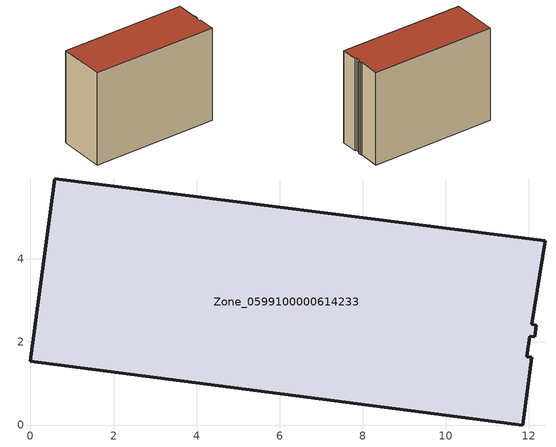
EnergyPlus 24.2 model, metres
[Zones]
Zone_0599100000614233
 floor ground (C_G): 12.07,2.42 12.17,2.41 12.14,2.12 12.02,2.13 11.95,1.65 12.07,1.63 11.85,0 0,1.53 0.58,5.92 12.39,4.44 z0
 wall outside (C_F): 0,1.53 11.85,0 12.07,1.63 11.95,1.65 12.02,2.13 12.14,2.12 12.17,2.41 12.07,2.42 12.39,4.44 0.58,5.92 0,1.53 z0:9.01
 roof outside (C_R): 11.85,0 12.07,1.63 11.95,1.65 12.02,2.13 12.14,2.12 12.17,2.41 12.07,2.42 12.39,4.44 0.58,5.92 0,1.53 z9.01
[BUILDING]
Pand.0599100000614233: North Axis=0; Terrain=City; Loads Convergence Tolerance Value=0.04; Temperature Convergence Tolerance Value=0.4; Solar Distribution=FullExterior; Maximum Number of Warmup Days=25; Minimum Number of Warmup Days=1
[Site:Location]
Rotterdam.The.Hague.AP_ZH_NLD Design_Conditions: Latitude=51.96; Longitude=4.45; Time Zone=1; Elevation=-4.5
[SITE:GROUNDTEMPERATURE:BUILDINGSURFACE]
18, 18, 18, 18, 18, 18, 18, 18, 18, 18, 18, 18
[MATERIAL] Thermal Absorptance=0.9; Solar Absorptance=0.7; Visible Absorptance=0.7
Name | Roughness | Thickness | Conductivity | Density | Specific Heat
G.TI.1946 | MediumSmooth | 0.15 | 1 | 540 | 1210
F.TI.1946 | Rough | 0.3 | 0.857143 | 1920 | 840
R.TI.1946 | MediumRough | 0.2 | 0.1 | 1500 | 1000
[CONSTRUCTION]
C_G: G.TI.1946
C_F: F.TI.1946
C_R: R.TI.1946
[ZONE]
Zone_0599100000614233: Type=1; Multiplier=1; Ceiling Height=Autocalculate; Volume=Autocalculate; Floor Area=autocalculate; Part of Total Floor Area=Yes
[ZONEINFILTRATION:DESIGNFLOWRATE]
Infil_Zone_0599100000614233: Zone or ZoneList or Space or SpaceList=Zone_0599100000614233; Schedule=AlwaysOn; Design Flow Rate Calculation Method=Flow/Area; Flow Rate per Floor Area=0.003; Constant Term Coefficient=1; Temperature Term Coefficient=0; Velocity Term Coefficient=0; Velocity Squared Term Coefficient=0
[HVACTEMPLATE:ZONE:IDEALLOADSAIRSYSTEM]
Zone_0599100000614233: Maximum Heating Supply Air Temperature=50; Minimum Cooling Supply Air Temperature=13; Maximum Heating Supply Air Humidity Ratio=0.0156; Minimum Cooling Supply Air Humidity Ratio=0.0077; Heating Limit=NoLimit; Cooling Limit=NoLimit; Dehumidification Control Type=ConstantSensibleHeatRatio; Cooling Sensible Heat Ratio=0.7; Dehumidification Setpoint=60; Humidification Control Type=None; Humidification Setpoint=30; Outdoor Air Method=None; Outdoor Air Flow Rate per Person=0.00944; Outdoor Air Flow Rate per Zone Floor Area=0; Outdoor Air Flow Rate per Zone=0; Demand Controlled Ventilation Type=None; Outdoor Air Economizer Type=NoEconomizer; Heat Recovery Type=None; Sensible Heat Recovery Effectiveness=0.7; Latent Heat Recovery Effectiveness=0.65
[ZONECONTROL:THERMOSTAT]
ThermostatControl_Zone_0599100000614233: Zone or ZoneList=Zone_0599100000614233; Control Type Schedule=DualSetpointControlType; Control 1=Thermostat_Zone_0599100000614233; Temperature Difference Between Cutout And Setpoint=0
[THERMOSTATSETPOINT:DUALSETPOINT]
Thermostat_Zone_0599100000614233: Heating Setpoint Temperature Schedule=HeatingSetpoint_Zone_0599100000614233; Cooling Setpoint Temperature Schedule=CoolingSetpoint_Zone_0599100000614233
[SCHEDULE:COMPACT]
HeatingSetpoint_Zone_0599100000614233: Through: 12/31, For: AllDays, Until: 24:00, 21
CoolingSetpoint_Zone_0599100000614233: Through: 12/31, For: AllDays, Until: 24:00, 24
DualSetpointControlType: Through: 12/31, For: AllDays, Until: 24:00, 4
AlwaysOn: Through: 12/31, For: AllDays, Until: 24:00, 1
